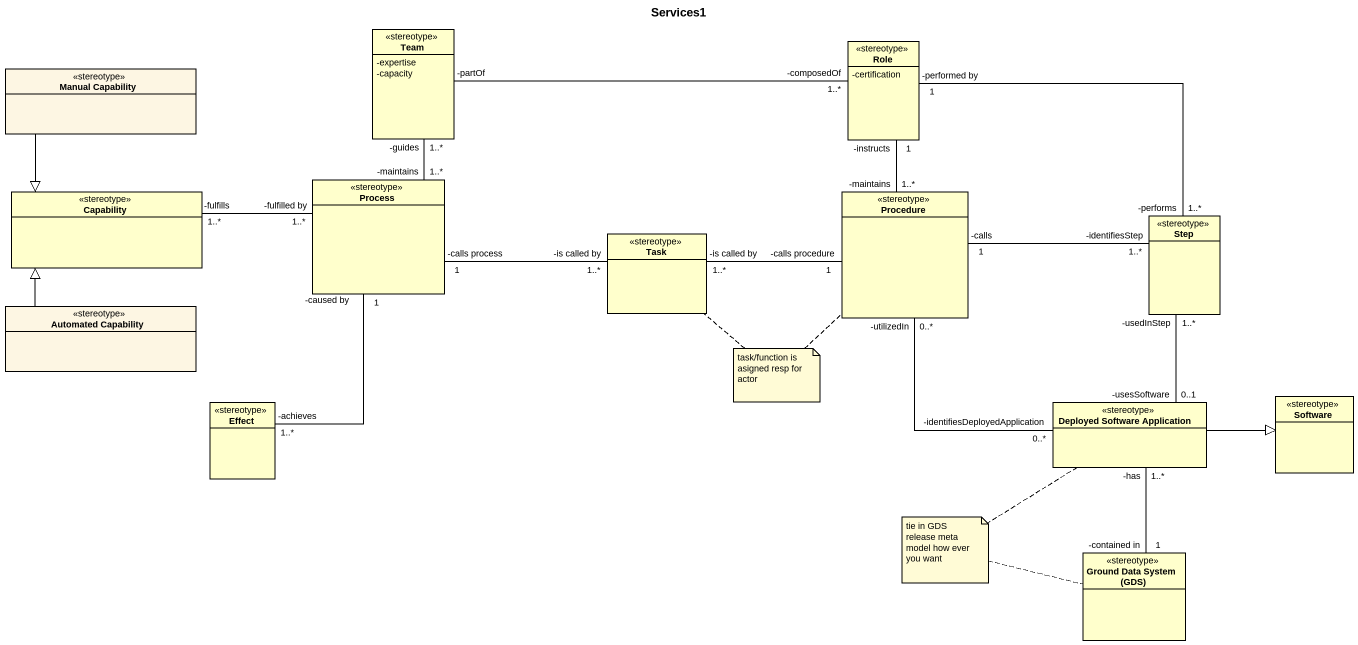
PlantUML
@startuml
title Services1
hide circle
hide empty members
skinparam classAttributeIconSize 0
class Team <<stereotype>> #FFFFCC {
  -expertise
  -capacity
}
class "Manual Capability" as Manual_Capability <<stereotype>>
class Role <<stereotype>> #FFFFCC {
  -certification
}
class "Process" as Process_ <<stereotype>> #FFFFCC
class Capability <<stereotype>> #FFFFCC
class Procedure <<stereotype>> #FFFFCC
class Step <<stereotype>> #FFFFCC
class Task <<stereotype>> #FFFFCC
class "Automated Capability" as Automated_Capability <<stereotype>>
class Effect <<stereotype>> #FFFFCC
class "Deployed Software Application" as Deployed_Software <<stereotype>> #FFFFCC
class Software <<stereotype>> #FFFFCC
class "Ground Data System (GDS)" as Ground_Data_System_GDS <<stereotype>> #FFFFCC
Team "-partOf" -right- "-composedOf\n1..*" Role
Team "-guides\n1..*" -- "-maintains\n1..*" Process_
Manual_Capability --|> Capability
Role "-instructs\n1" -- "-maintains\n1..*" Procedure
Role "-performed by\n1" -right- "-performs\n1..*" Step
Process_ "-calls process\n1" -right- "-is called by\n1..*" Task
Capability "-fulfills\n1..*" -right- "-fulfilled by\n1..*" Process_
Procedure "-calls\n1" -right- "-identifiesStep\n1..*" Step
Procedure "-utilizedIn\n0..*" -- "-identifiesDeployedApplication\n0..*" Deployed_Software
Task "-is called by\n1..*" -right- "-calls procedure\n1" Procedure
Automated_Capability -up-|> Capability
Effect "-achieves\n1..*" -up- "1\n-caused by" Process_
Deployed_Software "-usesSoftware\n0..1" -up- "-usedInStep\n1..*" Step
Deployed_Software -right-|> Software
Deployed_Software "-has\n1..*" -- "-contained in\n1" Ground_Data_System_GDS
note as N1
  task/function is asigned resp for actor
end note
N1 .. Procedure
N1 .. Task
note as N2
  tie in GDS release meta model how ever you want
end note
N2 .. Deployed_Software
N2 .. Ground_Data_System_GDS
@enduml
